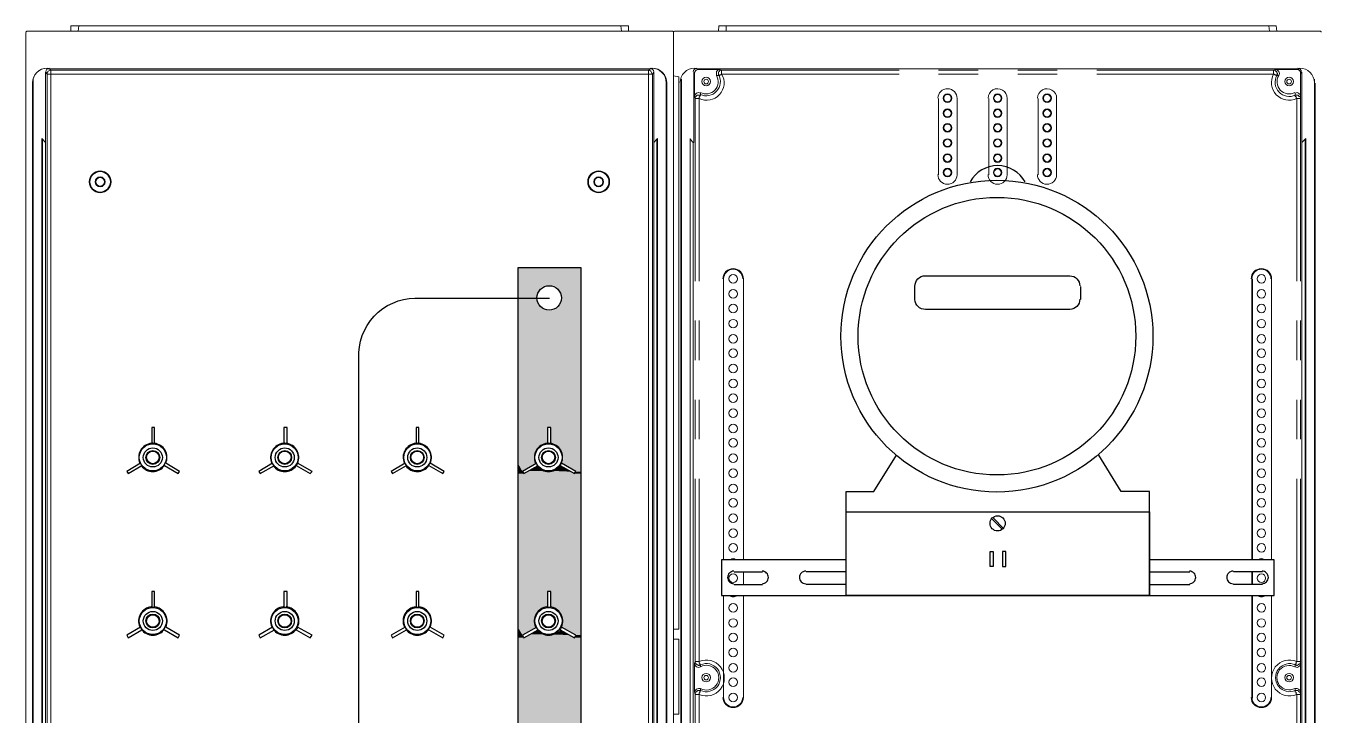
# Model space of a CAD drawing. Header units: millimetres. Extents: x 2788 to 2954, y 1337 to 1391.
# Drawn here: x 2906.919 to 2908.998, y 1353.478 to 1354.584 of the extents above; entities that cross this region are included whole.
import ezdxf

# ---------------------------------------------------------------- set-up
doc = ezdxf.new("R2010")
doc.units = ezdxf.units.MM
doc.layers.add('PDF_0', color=7, linetype='Continuous')

msp = doc.modelspace()

# ---------------------------------------------------------------- linework, layer by layer
at = {"layer": 'PDF_0', "lineweight": 15}
for points in [[(2906.9914, 1354.5754), (2906.9914, 1354.5839), (2907.0041, 1354.5839), (2907.003, 1354.5754)], [(2907.874, 1354.5839), (2907.0041, 1354.5839)], [(2907.8751, 1354.5754), (2907.874, 1354.5839), (2907.8867, 1354.5839), (2907.8867, 1354.5754)], [(2906.9194, 1352.4979), (2906.9194, 1354.5733), (2906.9194, 1352.4979)], [(2906.9511, 1354.3966), (2906.9511, 1354.5098), (2906.9533, 1354.5066), (2906.9533, 1353.0927), (2906.9522, 1353.0916), (2906.9522, 1353.0842), (2906.9533, 1353.0831), (2906.9533, 1353.0704), (2906.9522, 1353.0704), (2906.9522, 1353.0683), (2906.9649, 1353.0683), (2906.9649, 1353.0503), (2906.9638, 1353.0493), (2906.9638, 1353.062), (2906.9649, 1353.062), (2906.9522, 1353.062), (2906.9533, 1353.062), (2906.9533, 1352.9424), (2906.9522, 1352.9424), (2906.9649, 1352.9424), (2906.9638, 1352.9424), (2906.9638, 1352.9551)], [(2906.9522, 1353.0916), (2906.9723, 1353.0916), (2906.9734, 1353.0927), (2906.9596, 1353.0927), (2906.9596, 1354.5066), (2907.9185, 1354.5066), (2907.9185, 1353.0927), (2907.9047, 1353.0927), (2907.9058, 1353.0916)], [(2907.9248, 1354.5151), (2906.9543, 1354.5151)], [(2907.9259, 1353.0704), (2907.9058, 1353.0704), (2907.9058, 1353.0503), (2907.9132, 1353.0503), (2907.9132, 1353.0683), (2907.9259, 1353.0683), (2907.9259, 1353.0704), (2907.9248, 1353.0704), (2907.9248, 1353.0831), (2907.927, 1353.0842), (2907.927, 1353.0916), (2907.9248, 1353.0927), (2907.9248, 1354.5066), (2907.927, 1354.5098), (2907.927, 1354.3966)], [(2907.9915, 1354.5098), (2907.9915, 1354.3966), (2907.9905, 1354.3966)], [(2908.9642, 1354.5151), (2907.9936, 1354.5151)], [(2908.961, 1354.5151), (2907.9968, 1354.5151)], [(2908.9673, 1354.3966), (2908.9673, 1354.5098)], [(2906.931, 1354.4982), (2906.931, 1352.5074)], [(2907.9471, 1354.4982), (2907.9471, 1352.5074)], [(2907.9703, 1354.4918), (2907.9703, 1352.5063)], [(2907.9703, 1354.4918), (2907.9703, 1354.4918)], [(2907.9714, 1354.4982), (2907.9714, 1352.5074)], [(2908.9874, 1354.4982), (2908.9874, 1352.5074), (2908.9885, 1352.5063), (2908.9885, 1354.4918)], [(2908.3842, 1354.3447), (2908.3842, 1354.4675)], [(2908.4646, 1354.3447), (2908.4646, 1354.4675)], [(2908.544, 1354.3447), (2908.544, 1354.4675)], [(2907.9852, 1354.4019), (2907.9852, 1354.4029), (2907.9852, 1352.5582)], [(2908.9726, 1354.4019), (2908.9737, 1354.4029), (2908.9737, 1352.5582)], [(2908.0391, 1354.1775), (2908.0391, 1354.1775)], [(2908.0709, 1354.1775), (2908.0709, 1354.1775)], [(2908.888, 1353.7266), (2908.888, 1354.1775), (2908.8869, 1354.1775), (2908.8869, 1353.7266)], [(2908.9186, 1354.1775), (2908.9186, 1354.1775)], [(2908.8869, 1353.6875), (2908.8869, 1353.7076)], [(2908.888, 1353.6875), (2908.888, 1353.7076)], [(2908.8869, 1353.6695), (2908.8869, 1353.5054), (2908.888, 1353.5054), (2908.888, 1353.6695)], [(2908.9567, 1353.5552), (2908.9599, 1353.5541), (2908.962, 1353.5552), (2908.9642, 1353.5573), (2908.9652, 1353.5605), (2908.9652, 1353.5149), (2908.9642, 1353.5171), (2908.962, 1353.5192), (2908.9599, 1353.5202), (2908.9567, 1353.5202)]]:
    msp.add_lwpolyline(points, dxfattribs=at)
for points in [[(2908.0307, 1354.5754), (2908.0317, 1354.5839), (2908.0434, 1354.5839), (2908.9144, 1354.5839), (2908.9261, 1354.5839), (2908.9271, 1354.5754), (2908.9261, 1354.5839), (2908.9144, 1354.5839), (2908.0434, 1354.5839), (2908.0317, 1354.5839)], [(2906.9194, 1352.4979), (2906.9194, 1354.5733)], [(2907.9587, 1352.4979), (2907.9587, 1354.5733)], [(2907.9608, 1354.5754), (2908.997, 1354.5754)], [(2907.9185, 1354.513), (2907.9217, 1354.5151), (2906.9575, 1354.5151), (2906.9596, 1354.513)], [(2907.9587, 1354.5035), (2907.9672, 1354.5024), (2907.9672, 1353.6155), (2907.9587, 1353.6155), (2907.9672, 1353.6155), (2907.9672, 1354.5024)], [(2907.9322, 1352.5592), (2907.9322, 1354.4019), (2907.9333, 1354.4029), (2907.9333, 1352.5582)], [(2908.0391, 1354.1775), (2908.0391, 1353.7266)], [(2908.0709, 1353.7266), (2908.0709, 1354.1775)], [(2908.9186, 1353.7266), (2908.9186, 1354.1775)], [(2908.0709, 1353.6875), (2908.0709, 1353.7076)], [(2908.0391, 1353.6695), (2908.0391, 1353.5054)], [(2908.0709, 1353.5054), (2908.0709, 1353.6695)], [(2908.9186, 1353.5054), (2908.9186, 1353.6695)], [(2907.9587, 1353.479), (2907.9672, 1353.479), (2907.9672, 1353.5996), (2907.9587, 1353.5996), (2907.9672, 1353.5996), (2907.9672, 1353.479)]]:
    msp.add_lwpolyline(points, close=True, dxfattribs=at)
at = {"layer": 'PDF_0', "lineweight": 0}
for points in [[(2908.0434, 1354.5754), (2908.0434, 1354.5839)], [(2908.9144, 1354.5839), (2908.9155, 1354.5754)]]:
    msp.add_lwpolyline(points, close=True, dxfattribs=at)
at = {"layer": 'PDF_0', "lineweight": 15}
for points in [[(2906.9194, 1354.5738, -0.414215), (2906.9215, 1354.5754), (2907.9576, 1354.5754, -0.414215), (2907.9587, 1354.5733), (2907.9587, 1352.4979, -0.414215), (2907.9571, 1352.4968)], [(2907.9587, 1354.5738, -0.414215), (2907.9608, 1354.5754), (2908.997, 1354.5754, -0.414215), (2908.998, 1354.5738)], [(2906.93, 1354.4924, -0.414213), (2906.9538, 1354.5162, 0.414213), (2906.93, 1354.4918), (2906.93, 1352.5063)], [(2907.9248, 1354.5066), (2907.9185, 1354.5066), (2907.9185, 1354.513, -0.414214), (2907.9238, 1354.5072)], [(2907.9481, 1352.5063), (2907.9481, 1354.4918, 0.414213), (2907.9243, 1354.5162)], [(2908.0021, 1354.4759), (2907.9989, 1354.477), (2907.9957, 1354.4759), (2907.9936, 1354.4738), (2907.9926, 1354.4707), (2907.9926, 1354.5077, -0.414213), (2907.9989, 1354.5141), (2908.0328, 1354.5141), (2908.0296, 1354.513), (2908.0275, 1354.5109), (2908.0275, 1354.5077), (2908.0275, 1354.5045, -0.775486), (2908.0018, 1354.4772)], [(2908.956, 1354.4772, -0.775486), (2908.9303, 1354.5045), (2908.9313, 1354.5077), (2908.9303, 1354.5109), (2908.9282, 1354.513), (2908.925, 1354.5141), (2908.9594, 1354.5141, -0.414213), (2908.9652, 1354.5077), (2908.9652, 1354.4707), (2908.9642, 1354.4738), (2908.962, 1354.4759), (2908.9599, 1354.477), (2908.9567, 1354.4759)], [(2908.3831, 1354.468, -1), (2908.4138, 1354.4675), (2908.4138, 1354.3447, -1), (2908.3831, 1354.3452)], [(2908.4635, 1354.468, -1), (2908.4942, 1354.4675), (2908.4942, 1354.3447, -1), (2908.4635, 1354.3452)], [(2908.5429, 1354.468, -1), (2908.5736, 1354.4675), (2908.5736, 1354.3447, -1), (2908.5429, 1354.3452)], [(2906.9458, 1354.4019), (2906.9448, 1354.4029), (2906.9448, 1352.5582), (2906.9458, 1352.5592), (2906.9458, 1354.4019), (2906.9511, 1354.3966), (2906.9511, 1352.5592), (2906.9511, 1352.5688), (2906.9522, 1352.5645), (2906.9554, 1352.5624, -0.292489), (2906.9851, 1352.5323)], [(2907.9322, 1354.4019), (2907.927, 1354.3966), (2907.927, 1352.5592), (2907.927, 1352.5688), (2907.9259, 1352.5645), (2907.9221, 1352.5625, 0.292489), (2907.892, 1352.5317), (2907.8899, 1352.5285), (2907.8867, 1352.5275), (2907.8952, 1352.5275), (2906.9829, 1352.5275), (2906.9924, 1352.5275), (2906.9882, 1352.5285), (2906.9861, 1352.5317, 0.006355), (2906.9881, 1352.5347, 0.340488), (2906.994, 1352.5307)], [(2907.9905, 1352.5598, 0.41421), (2908.0227, 1352.5275, -0.41421), (2907.9905, 1352.5592), (2907.9905, 1354.3966), (2907.9852, 1354.4019), (2907.9852, 1352.5592, 0.414101), (2908.0233, 1352.5222), (2908.9356, 1352.5222, 0.414101), (2908.9726, 1352.5592), (2908.9726, 1354.4019), (2908.9673, 1354.3966), (2908.9673, 1352.5592, -0.41421), (2908.935, 1352.5275, 0.41421), (2908.9673, 1352.5598)]]:
    msp.add_lwpolyline(points, format="xyb", dxfattribs=at)
for points in [[(2906.9596, 1354.513), (2906.9596, 1354.5066), (2906.9533, 1354.5066, -0.414214)], [(2907.9931, 1354.5162, 0.414213), (2907.9693, 1354.4924, -0.414213)], [(2908.9874, 1354.4924, 0.414213), (2908.9636, 1354.5162, -0.414213)], [(2908.0492, 1353.6698, 0.467696), (2908.0598, 1353.6698, -0.416518)], [(2908.897, 1353.6698, 0.467696), (2908.9075, 1353.6698, -0.416518)], [(2908.0021, 1353.5202), (2907.9989, 1353.5202), (2907.9957, 1353.5192), (2907.9936, 1353.5171), (2907.9926, 1353.5149), (2907.9926, 1353.5605), (2907.9936, 1353.5573), (2907.9957, 1353.5552), (2907.9989, 1353.5541), (2908.0021, 1353.5552, -1.671857)]]:
    msp.add_lwpolyline(points, format="xyb", close=True, dxfattribs=at)
at = {"layer": 'PDF_0', "lineweight": 0}
for points in [[(2907.9926, 1354.5077), (2907.9915, 1354.5098)], [(2907.9968, 1354.5151), (2907.9989, 1354.5141)], [(2908.3207, 1354.5066), (2908.036, 1354.5066), (2908.036, 1354.513), (2908.0349, 1354.513), (2908.0338, 1354.513), (2908.0328, 1354.5119), (2908.0328, 1354.5109), (2908.0317, 1354.5109), (2908.0307, 1354.5098), (2908.0307, 1354.5088), (2908.0307, 1354.5077), (2908.0307, 1354.5066), (2908.0307, 1354.5056), (2908.0307, 1354.5045), (2908.0275, 1354.5045)], [(2908.0328, 1354.5141), (2908.036, 1354.513), (2908.3207, 1354.513)], [(2908.3842, 1354.513), (2908.4477, 1354.513)], [(2908.4477, 1354.5066), (2908.3842, 1354.5066)], [(2908.5112, 1354.513), (2908.5747, 1354.513)], [(2908.5747, 1354.5066), (2908.5112, 1354.5066)], [(2908.6382, 1354.513), (2908.9218, 1354.513), (2908.925, 1354.5141)], [(2908.9599, 1354.5141), (2908.961, 1354.5151)], [(2908.9673, 1354.5098), (2908.9652, 1354.5077)], [(2907.9936, 1354.1743), (2907.9936, 1354.4675), (2907.9926, 1354.4707)], [(2908.0021, 1354.4759), (2908.0021, 1354.4728), (2908.001, 1354.4728), (2908, 1354.4728), (2907.9989, 1354.4728), (2907.9979, 1354.4728), (2907.9968, 1354.4728), (2907.9957, 1354.4717), (2907.9947, 1354.4707), (2907.9936, 1354.4696), (2907.9936, 1354.4685), (2907.9936, 1354.4675), (2908, 1354.4675), (2908, 1354.1743)], [(2908.9589, 1354.1743), (2908.9589, 1354.4675), (2908.9652, 1354.4675), (2908.9652, 1354.4685), (2908.9642, 1354.4696), (2908.9642, 1354.4707), (2908.9631, 1354.4707), (2908.962, 1354.4717), (2908.962, 1354.4728), (2908.961, 1354.4728), (2908.9599, 1354.4728), (2908.9589, 1354.4728), (2908.9578, 1354.4728), (2908.9567, 1354.4728), (2908.9567, 1354.4759)], [(2908.9652, 1354.4707), (2908.9652, 1354.4675), (2908.9652, 1354.1743)], [(2907.9936, 1354.0473), (2907.9936, 1354.1108)], [(2908, 1354.1108), (2908, 1354.0473)], [(2908.9589, 1354.0473), (2908.9589, 1354.1108)], [(2908.9652, 1354.1108), (2908.9652, 1354.0473)], [(2907.9936, 1353.9203), (2907.9936, 1353.9838)], [(2908, 1353.9838), (2908, 1353.9203)], [(2908.9589, 1353.9203), (2908.9589, 1353.9838)], [(2908.9652, 1353.9838), (2908.9652, 1353.9203)], [(2907.9926, 1353.5605), (2907.9936, 1353.5636), (2907.9936, 1353.8568)], [(2908, 1353.8568), (2908, 1353.5636), (2907.9936, 1353.5636), (2907.9936, 1353.5626), (2907.9936, 1353.5615), (2907.9947, 1353.5605), (2907.9947, 1353.5594), (2907.9957, 1353.5594), (2907.9968, 1353.5583), (2907.9979, 1353.5583), (2907.9989, 1353.5573), (2908, 1353.5573), (2908.001, 1353.5583), (2908.0021, 1353.5583), (2908.0021, 1353.5552)], [(2908.9567, 1353.5552), (2908.9567, 1353.5583), (2908.9578, 1353.5583), (2908.9589, 1353.5573), (2908.9599, 1353.5573), (2908.961, 1353.5583), (2908.962, 1353.5583), (2908.962, 1353.5594), (2908.9631, 1353.5594), (2908.9642, 1353.5605), (2908.9642, 1353.5615), (2908.9652, 1353.5626), (2908.9652, 1353.5636), (2908.9589, 1353.5636), (2908.9589, 1353.8568)], [(2908.9652, 1353.8568), (2908.9652, 1353.5636), (2908.9652, 1353.5605)], [(2907.9936, 1353.2186), (2907.9936, 1353.5107), (2907.9926, 1353.5149)], [(2908.0021, 1353.5202), (2908.0021, 1353.5171), (2908.001, 1353.5171), (2908, 1353.5171), (2907.9989, 1353.5171), (2907.9979, 1353.5171), (2907.9968, 1353.516), (2907.9957, 1353.516), (2907.9947, 1353.5149), (2907.9947, 1353.5139), (2907.9936, 1353.5128), (2907.9936, 1353.5118), (2907.9936, 1353.5107), (2908, 1353.5107), (2908, 1353.2186)], [(2908.9652, 1353.5149), (2908.9652, 1353.5107), (2908.9652, 1353.2186)]]:
    msp.add_lwpolyline(points, dxfattribs=at)
for points in [[(2908.0307, 1354.5045), (2908.0317, 1354.5045), (2908.0328, 1354.5045), (2908.0338, 1354.5056), (2908.0349, 1354.5056), (2908.036, 1354.5066, -0.747157), (2908, 1354.4675), (2908, 1354.4685), (2908, 1354.4696), (2908.001, 1354.4707), (2908.001, 1354.4717), (2908.0021, 1354.4728)], [(2908.9303, 1354.5045), (2908.9271, 1354.5045), (2908.9271, 1354.5056), (2908.9282, 1354.5066), (2908.9282, 1354.5077), (2908.9271, 1354.5088), (2908.9271, 1354.5098), (2908.9271, 1354.5109), (2908.9261, 1354.5109), (2908.925, 1354.5119), (2908.9239, 1354.513), (2908.9229, 1354.513), (2908.9218, 1354.513), (2908.9218, 1354.5066), (2908.9229, 1354.5066), (2908.9239, 1354.5056), (2908.925, 1354.5056), (2908.9261, 1354.5045), (2908.9271, 1354.5045, 0.729771), (2908.9567, 1354.4728), (2908.9567, 1354.4717), (2908.9567, 1354.4707), (2908.9578, 1354.4707), (2908.9578, 1354.4696), (2908.9578, 1354.4685), (2908.9589, 1354.4675, -0.732262), (2908.9218, 1354.5066), (2908.6382, 1354.5066)], [(2908.9589, 1353.2186), (2908.9589, 1353.5107, -1.526621), (2908.9589, 1353.5636), (2908.9578, 1353.5626), (2908.9578, 1353.5615), (2908.9578, 1353.5605), (2908.9567, 1353.5594), (2908.9567, 1353.5583, 1.541167), (2908.9567, 1353.5171), (2908.9567, 1353.516), (2908.9567, 1353.5149), (2908.9578, 1353.5139), (2908.9578, 1353.5128), (2908.9578, 1353.5118), (2908.9589, 1353.5107), (2908.9652, 1353.5107), (2908.9652, 1353.5118), (2908.9642, 1353.5128), (2908.9642, 1353.5139), (2908.9631, 1353.5149), (2908.962, 1353.516), (2908.961, 1353.5171), (2908.9599, 1353.5171), (2908.9589, 1353.5171), (2908.9578, 1353.5171), (2908.9567, 1353.5171), (2908.9567, 1353.5202)]]:
    msp.add_lwpolyline(points, format="xyb", dxfattribs=at)
at = {"layer": 'PDF_0', "lineweight": 25}
for points in [[(2907.8105, 1354.1955), (2907.7089, 1354.1955), (2907.7089, 1353.3329), (2907.8105, 1353.3329)], [(2908.236, 1353.8039), (2908.7228, 1353.8039), (2908.7228, 1353.6695), (2908.236, 1353.6695)], [(2908.4667, 1353.7404), (2908.472, 1353.7404), (2908.472, 1353.716), (2908.4667, 1353.716)], [(2908.4921, 1353.7404), (2908.4868, 1353.7404), (2908.4868, 1353.716), (2908.4921, 1353.716)]]:
    msp.add_lwpolyline(points, close=True, dxfattribs=at)
for points in [[(2908.6107, 1354.1452, -0.414213), (2908.5948, 1354.1288), (2908.363, 1354.1288, -0.414213), (2908.3461, 1354.1447), (2908.3461, 1354.1658, -0.414213), (2908.363, 1354.1828), (2908.5948, 1354.1828, -0.414213), (2908.6107, 1354.1664)], [(2907.1047, 1353.8778, 0.507877), (2907.1416, 1353.878), (2907.1639, 1353.8653), (2907.166, 1353.8684), (2907.1438, 1353.8822, 0.507868), (2907.1256, 1353.9138, 0.032609), (2907.1207, 1353.9138, 0.507868), (2907.1023, 1353.882)], [(2907.3557, 1353.8825, -0.056201), (2907.3533, 1353.878), (2907.3755, 1353.8653), (2907.3787, 1353.8684), (2907.3554, 1353.8822, 0.507868), (2907.3372, 1353.9138, 0.032609), (2907.3324, 1353.9138, 0.507868), (2907.314, 1353.882)], [(2907.5292, 1353.8778, 0.507877), (2907.566, 1353.878), (2907.5883, 1353.8653), (2907.5904, 1353.8684), (2907.5682, 1353.8822, 0.507868), (2907.55, 1353.9138, 0.032609), (2907.5451, 1353.9138, 0.507868), (2907.5267, 1353.882)], [(2907.7791, 1353.8825, -0.056201), (2907.7767, 1353.878), (2907.7999, 1353.8653), (2907.8021, 1353.8684), (2907.7788, 1353.8822, 0.507868), (2907.7606, 1353.9138, 0.032609), (2907.7557, 1353.9138, 0.507868), (2907.7373, 1353.882)], [(2907.3173, 1353.8783, -0.056201), (2907.3152, 1353.8822), (2907.293, 1353.8684), (2907.2951, 1353.8653), (2907.3184, 1353.878)], [(2908.0555, 1353.7086, 0.414214), (2908.0455, 1353.6986, 0.414214), (2908.0555, 1353.6885)], [(2908.1011, 1353.6885, 0.414214), (2908.1111, 1353.6986, 0.414214), (2908.1011, 1353.7086)], [(2908.1709, 1353.7086, 0.414214), (2908.1609, 1353.6986, 0.414214), (2908.1709, 1353.6885)], [(2908.7869, 1353.6885, 0.414214), (2908.7969, 1353.6986, 0.414214), (2908.7869, 1353.7086)], [(2908.8567, 1353.7086, 0.414214), (2908.8467, 1353.6986, 0.414214), (2908.8567, 1353.6885)], [(2908.9033, 1353.6885, 0.414214), (2908.9134, 1353.6986, 0.414214), (2908.9033, 1353.7086)], [(2907.3173, 1353.6148, -0.056201), (2907.3152, 1353.6187), (2907.293, 1353.606), (2907.2951, 1353.6017), (2907.3184, 1353.6144)]]:
    msp.add_lwpolyline(points, format="xyb", dxfattribs=at)
at = {"layer": 'PDF_0', "color": 5, "lineweight": 25}
msp.add_lwpolyline([(2907.4839, 1352.7901, -0.348749), (2907.4539, 1352.8185), (2907.4539, 1353.3033), (2907.4539, 1353.3467), (2907.4539, 1354.0505, -0.428636), (2907.5438, 1354.1468), (2907.7597, 1354.1468)], format="xyb", dxfattribs=at)
at = {"layer": 'PDF_0', "lineweight": 25}
for points in [[(2908.6117, 1354.1658), (2908.6117, 1354.1447)], [(2907.1258, 1353.9129), (2907.1258, 1353.9394), (2907.1215, 1353.9394), (2907.1215, 1353.9129)], [(2907.3385, 1353.9129), (2907.3385, 1353.9394), (2907.3332, 1353.9394), (2907.3332, 1353.9129)], [(2907.5502, 1353.9129), (2907.5502, 1353.9394), (2907.5459, 1353.9394), (2907.5459, 1353.9129)], [(2907.7618, 1353.9129), (2907.7618, 1353.9394), (2907.7566, 1353.9394), (2907.7566, 1353.9129)], [(2907.7396, 1353.8822), (2907.7163, 1353.8684), (2907.7185, 1353.8653), (2907.7417, 1353.878)], [(2908.236, 1353.6695), (2908.236, 1353.8367), (2908.2804, 1353.8367), (2908.3164, 1353.8949)], [(2908.7228, 1353.6695), (2908.7228, 1353.8367), (2908.6773, 1353.8367), (2908.6414, 1353.8949)], [(2908.472, 1353.7944), (2908.4889, 1353.7764)], [(2908.4699, 1353.7922), (2908.4868, 1353.7753)], [(2908.236, 1353.7266), (2908.036, 1353.7266), (2908.036, 1353.6695), (2908.9229, 1353.6695), (2908.9229, 1353.7266), (2908.7228, 1353.7266)], [(2908.0561, 1353.7076), (2908.1016, 1353.7076)], [(2908.236, 1353.7076), (2908.1714, 1353.7076)], [(2908.7228, 1353.7076), (2908.7874, 1353.7076)], [(2908.9038, 1353.7076), (2908.8573, 1353.7076)], [(2907.1258, 1353.6494), (2907.1258, 1353.6758), (2907.1215, 1353.6758), (2907.1215, 1353.6494)], [(2907.3385, 1353.6494), (2907.3385, 1353.6758), (2907.3332, 1353.6758), (2907.3332, 1353.6494)], [(2907.5502, 1353.6494), (2907.5502, 1353.6758), (2907.5459, 1353.6758), (2907.5459, 1353.6494)], [(2907.7618, 1353.6494), (2907.7618, 1353.6758), (2907.7566, 1353.6758), (2907.7566, 1353.6494)], [(2908.0561, 1353.6875), (2908.1016, 1353.6875)], [(2908.236, 1353.6875), (2908.1714, 1353.6875)], [(2908.7228, 1353.6875), (2908.7874, 1353.6875)], [(2908.9038, 1353.6875), (2908.8573, 1353.6875)], [(2907.1416, 1353.6144), (2907.1639, 1353.6017), (2907.166, 1353.606), (2907.1438, 1353.6187)], [(2907.566, 1353.6144), (2907.5883, 1353.6017), (2907.5904, 1353.606), (2907.5682, 1353.6187)], [(2907.7396, 1353.6187), (2907.7163, 1353.606), (2907.7185, 1353.6017), (2907.7417, 1353.6144)]]:
    msp.add_lwpolyline(points, dxfattribs=at)
for points in [[(2907.1035, 1353.8822), (2907.0813, 1353.8684), (2907.0834, 1353.8653), (2907.1057, 1353.878, -0.056201)], [(2907.5279, 1353.8822), (2907.5057, 1353.8684), (2907.5078, 1353.8653), (2907.5301, 1353.878, -0.056201)], [(2907.1035, 1353.6187), (2907.0813, 1353.606), (2907.0834, 1353.6017), (2907.1057, 1353.6144, -0.056201)], [(2907.3533, 1353.6144), (2907.3755, 1353.6017), (2907.3787, 1353.606), (2907.3554, 1353.6187, -0.056201)], [(2907.5279, 1353.6187), (2907.5057, 1353.606), (2907.5078, 1353.6017), (2907.5301, 1353.6144, -0.056201)], [(2907.7767, 1353.6144), (2907.7999, 1353.6017), (2907.8021, 1353.606), (2907.7788, 1353.6187, -0.056201)]]:
    msp.add_lwpolyline(points, format="xyb", close=True, dxfattribs=at)
at = {"layer": 'PDF_0', "color": 31, "lineweight": 0, "true_color": 0xfecc66}
for points in [[(2907.7439, 1353.8748), (2907.7407, 1353.878), (2907.7439, 1353.8748)], [(2907.7439, 1353.6113), (2907.7407, 1353.6144), (2907.7439, 1353.6113)]]:
    msp.add_lwpolyline(points, dxfattribs=at)
at = {"layer": 'PDF_0', "lineweight": 0}
msp.add_lwpolyline([(2908, 1353.5107), (2908, 1353.5118), (2908, 1353.5128), (2908.001, 1353.5139), (2908.001, 1353.5149), (2908.001, 1353.516), (2908.0021, 1353.516), (2908.0021, 1353.5171, 1.545983), (2908.0021, 1353.5583), (2908.001, 1353.5594), (2908.001, 1353.5605), (2908, 1353.5615), (2908, 1353.5626), (2908, 1353.5636, -1.52294)], format="xyb", close=True, dxfattribs=at)
at = {"layer": 'PDF_0', "lineweight": 15}
for centre, radius in [((2908.0111, 1354.4945), 0.00688), ((2908.9467, 1354.4945), 0.00688), ((2908.0111, 1354.4945), 0.0037), ((2908.9467, 1354.4945), 0.0037), ((2908.3985, 1354.468), 0.00688), ((2908.3985, 1354.468), 0.00582), ((2908.4789, 1354.468), 0.00688), ((2908.4789, 1354.468), 0.00582), ((2908.5583, 1354.468), 0.00688), ((2908.5583, 1354.468), 0.00582), ((2908.3985, 1354.4437), 0.00688), ((2908.3985, 1354.4437), 0.00582), ((2908.4789, 1354.4437), 0.00688), ((2908.4789, 1354.4437), 0.00582), ((2908.5583, 1354.4437), 0.00688), ((2908.5583, 1354.4437), 0.00582), ((2908.3985, 1354.4204), 0.00688), ((2908.3985, 1354.4204), 0.00582), ((2908.4789, 1354.4204), 0.00688), ((2908.4789, 1354.4204), 0.00582), ((2908.5583, 1354.4204), 0.00688), ((2908.5583, 1354.4204), 0.00582), ((2908.3985, 1354.396), 0.00688), ((2908.3985, 1354.396), 0.00582), ((2908.4789, 1354.396), 0.00688), ((2908.4789, 1354.396), 0.00582), ((2908.5583, 1354.396), 0.00688), ((2908.5583, 1354.396), 0.00582), ((2908.3985, 1354.3717), 0.00688), ((2908.3985, 1354.3717), 0.00582), ((2908.4789, 1354.3717), 0.00688), ((2908.4789, 1354.3717), 0.00582), ((2908.5583, 1354.3717), 0.00688), ((2908.5583, 1354.3717), 0.00582), ((2908.3985, 1354.3484), 0.00688), ((2908.3985, 1354.3484), 0.00582), ((2908.4789, 1354.3484), 0.00688), ((2908.4789, 1354.3484), 0.00582), ((2908.5583, 1354.3484), 0.00688), ((2908.5583, 1354.3484), 0.00582), ((2907.0385, 1354.3336), 0.0175), ((2907.0385, 1354.3336), 0.0164), ((2907.0385, 1354.3336), 0.00794), ((2907.0385, 1354.3336), 0.00688), ((2907.8386, 1354.3336), 0.0175), ((2907.8386, 1354.3336), 0.0164), ((2907.8386, 1354.3336), 0.00794), ((2907.8386, 1354.3336), 0.00688), ((2908.0545, 1354.178), 0.00688), ((2908.0545, 1354.178), 0.00688), ((2908.9022, 1354.178), 0.00688), ((2908.9022, 1354.178), 0.00688), ((2908.0545, 1354.1537), 0.00688), ((2908.0545, 1354.1537), 0.00688), ((2908.9022, 1354.1537), 0.00688), ((2908.9022, 1354.1537), 0.00688), ((2908.0545, 1354.1304), 0.00688), ((2908.0545, 1354.1304), 0.00688), ((2908.9022, 1354.1304), 0.00688), ((2908.9022, 1354.1304), 0.00688), ((2908.0545, 1354.106), 0.00688), ((2908.0545, 1354.106), 0.00688), ((2908.9022, 1354.106), 0.00688), ((2908.9022, 1354.106), 0.00688), ((2908.0545, 1354.0817), 0.00688), ((2908.0545, 1354.0817), 0.00688), ((2908.9022, 1354.0817), 0.00688), ((2908.9022, 1354.0817), 0.00688), ((2908.0545, 1354.0584), 0.00688), ((2908.0545, 1354.0584), 0.00688), ((2908.9022, 1354.0584), 0.00688), ((2908.9022, 1354.0584), 0.00688), ((2908.0545, 1354.0341), 0.00688), ((2908.0545, 1354.0341), 0.00688), ((2908.9022, 1354.0341), 0.00688), ((2908.9022, 1354.0341), 0.00688), ((2908.0545, 1354.0097), 0.00688), ((2908.0545, 1354.0097), 0.00688), ((2908.9022, 1354.0097), 0.00688), ((2908.9022, 1354.0097), 0.00688), ((2908.0545, 1353.9865), 0.00688), ((2908.0545, 1353.9865), 0.00688), ((2908.9022, 1353.9865), 0.00688), ((2908.9022, 1353.9865), 0.00688), ((2908.0545, 1353.9621), 0.00688), ((2908.0545, 1353.9621), 0.00688), ((2908.9022, 1353.9621), 0.00688), ((2908.9022, 1353.9621), 0.00688), ((2908.0545, 1353.9378), 0.00688), ((2908.0545, 1353.9378), 0.00688), ((2908.9022, 1353.9378), 0.00688), ((2908.9022, 1353.9378), 0.00688), ((2908.0545, 1353.9145), 0.00688), ((2908.0545, 1353.9145), 0.00688), ((2908.9022, 1353.9145), 0.00688), ((2908.9022, 1353.9145), 0.00688), ((2908.0545, 1353.8901), 0.00688), ((2908.0545, 1353.8901), 0.00688), ((2908.9022, 1353.8901), 0.00688), ((2908.9022, 1353.8901), 0.00688), ((2908.0545, 1353.8658), 0.00688), ((2908.0545, 1353.8658), 0.00688), ((2908.9022, 1353.8658), 0.00688), ((2908.9022, 1353.8658), 0.00688), ((2908.0545, 1353.8415), 0.00688), ((2908.0545, 1353.8415), 0.00688), ((2908.9022, 1353.8415), 0.00688), ((2908.9022, 1353.8415), 0.00688), ((2908.0545, 1353.8182), 0.00688), ((2908.0545, 1353.8182), 0.00688), ((2908.9022, 1353.8182), 0.00688), ((2908.9022, 1353.8182), 0.00688), ((2908.0545, 1353.7938), 0.00688), ((2908.0545, 1353.7938), 0.00688), ((2908.9022, 1353.7938), 0.00688), ((2908.9022, 1353.7938), 0.00688), ((2908.0545, 1353.7695), 0.00688), ((2908.0545, 1353.7695), 0.00688), ((2908.9022, 1353.7695), 0.00688), ((2908.9022, 1353.7695), 0.00688), ((2908.0545, 1353.7462), 0.00688), ((2908.0545, 1353.7462), 0.00688), ((2908.9022, 1353.7462), 0.00688), ((2908.9022, 1353.7462), 0.00688), ((2908.0545, 1353.6975), 0.00688), ((2908.0545, 1353.6975), 0.00688), ((2908.9022, 1353.6975), 0.00688), ((2908.9022, 1353.6975), 0.00688), ((2908.0545, 1353.6499), 0.00688), ((2908.0545, 1353.6499), 0.00688), ((2908.9022, 1353.6499), 0.00688), ((2908.9022, 1353.6499), 0.00688), ((2908.0545, 1353.6255), 0.00688), ((2908.0545, 1353.6255), 0.00688), ((2908.9022, 1353.6255), 0.00688), ((2908.9022, 1353.6255), 0.00688), ((2908.0545, 1353.6023), 0.00688), ((2908.0545, 1353.6023), 0.00688), ((2908.9022, 1353.6023), 0.00688), ((2908.9022, 1353.6023), 0.00688), ((2908.0545, 1353.5779), 0.00688), ((2908.0545, 1353.5779), 0.00688), ((2908.9022, 1353.5779), 0.00688), ((2908.9022, 1353.5779), 0.00688), ((2908.0111, 1353.5377), 0.00688), ((2908.0545, 1353.5536), 0.00688), ((2908.0545, 1353.5536), 0.00688), ((2908.9022, 1353.5536), 0.00688), ((2908.9022, 1353.5536), 0.00688), ((2908.9467, 1353.5377), 0.00688), ((2908.0111, 1353.5377), 0.0037), ((2908.0545, 1353.5303), 0.00688), ((2908.0545, 1353.5303), 0.00688), ((2908.9022, 1353.5303), 0.00688), ((2908.9022, 1353.5303), 0.00688), ((2908.9467, 1353.5377), 0.0037), ((2908.0545, 1353.506), 0.00688), ((2908.0545, 1353.506), 0.00688), ((2908.9022, 1353.506), 0.00688), ((2908.9022, 1353.506), 0.00688)]:
    msp.add_circle(centre, radius, dxfattribs=at)
at = {"layer": 'PDF_0', "lineweight": 25}
for centre, radius in [((2908.4778, 1354.0859), 0.2503), ((2908.4778, 1354.0859), 0.2228), ((2907.7592, 1354.1473), 0.0196), ((2907.1231, 1353.8912), 0.0217), ((2907.1231, 1353.8912), 0.0153), ((2907.1231, 1353.8912), 0.0111), ((2907.1231, 1353.8912), 0.0101), ((2907.3348, 1353.8912), 0.0217), ((2907.3348, 1353.8912), 0.0153), ((2907.3348, 1353.8912), 0.0111), ((2907.3348, 1353.8912), 0.0101), ((2907.5475, 1353.8912), 0.0217), ((2907.5475, 1353.8912), 0.0153), ((2907.5475, 1353.8912), 0.0111), ((2907.5475, 1353.8912), 0.0101), ((2907.7581, 1353.8912), 0.0217), ((2907.7581, 1353.8912), 0.0153), ((2907.7581, 1353.8912), 0.0111), ((2907.7581, 1353.8912), 0.0101), ((2908.4789, 1353.7854), 0.0122), ((2907.1231, 1353.6287), 0.0217), ((2907.3348, 1353.6287), 0.0217), ((2907.5475, 1353.6287), 0.0217), ((2907.7581, 1353.6287), 0.0217), ((2907.1231, 1353.6287), 0.0153), ((2907.1231, 1353.6287), 0.0111), ((2907.1231, 1353.6287), 0.0101), ((2907.3348, 1353.6287), 0.0153), ((2907.3348, 1353.6287), 0.0111), ((2907.3348, 1353.6287), 0.0101), ((2907.5475, 1353.6287), 0.0153), ((2907.5475, 1353.6287), 0.0111), ((2907.5475, 1353.6287), 0.0101), ((2907.7581, 1353.6287), 0.0153), ((2907.7581, 1353.6287), 0.0111), ((2907.7581, 1353.6287), 0.0101)]:
    msp.add_circle(centre, radius, dxfattribs=at)
at = {"layer": 'PDF_0', "lineweight": 15}
for centre, radius, start, end in [((2906.957, 1354.5103), 0.00582, 90.0001, 179.9999), ((2907.9211, 1354.5103), 0.00582, 0.0001, 89.9999), ((2907.9232, 1354.4924), 0.0238, 0, 90), ((2907.9963, 1354.5103), 0.00582, 90.0001, 179.9999), ((2908.0111, 1354.4945), 0.0228, 246.0937, 27.9929), ((2908.9605, 1354.5103), 0.00582, 0.0001, 89.9999), ((2908.0545, 1354.178), 0.0164, 0, 180), ((2908.0545, 1354.178), 0.0153, 360, 180), ((2908.9022, 1354.178), 0.0164, 0, 180), ((2908.9022, 1354.178), 0.0153, 360, 180), ((2908.0545, 1353.7219), 0.00688, 49.1968, 130.8032), ((2908.0545, 1353.7219), 0.00688, 56.2665, 123.7335), ((2908.9022, 1353.7219), 0.00688, 49.1968, 130.8032), ((2908.9022, 1353.7219), 0.00688, 56.2665, 123.7335), ((2908.9467, 1353.5377), 0.0196, 61.7704, 298.2296), ((2908.0545, 1353.506), 0.0164, 180, 360), ((2908.0545, 1353.506), 0.0153, 180, 0), ((2908.9022, 1353.506), 0.0164, 180, 360), ((2908.9022, 1353.506), 0.0153, 180, 0)]:
    msp.add_arc(centre, radius, start, end, dxfattribs=at)
at = {"layer": 'PDF_0', "lineweight": 25}
for centre, radius, start, end in [((2908.4789, 1354.3093), 0.0503, 28.5973, 151.2049), ((2907.1231, 1353.8912), 0.0217, 323.5685, 336.4353), ((2907.3348, 1353.8912), 0.0228, 216.1501, 323.8499), ((2907.5475, 1353.8912), 0.0217, 323.5685, 336.4353), ((2907.7581, 1353.8912), 0.0217, 203.5647, 216.4315), ((2907.7581, 1353.8912), 0.0228, 216.1501, 323.8499), ((2907.1231, 1353.6287), 0.0228, 96.1526, 203.8509), ((2907.1231, 1353.613), 0.0374, 86.2646, 93.7354), ((2907.1231, 1353.6287), 0.0228, 336.1491, 83.8474), ((2907.3348, 1353.6287), 0.0228, 96.1526, 203.8509), ((2907.3348, 1353.613), 0.0374, 86.2646, 93.7354), ((2907.3348, 1353.6287), 0.0228, 336.1491, 83.8474), ((2907.5475, 1353.6287), 0.0228, 96.1526, 203.8509), ((2907.5475, 1353.613), 0.0374, 86.2646, 93.7354), ((2907.5475, 1353.6287), 0.0228, 336.1491, 83.8474), ((2907.7581, 1353.6287), 0.0228, 96.1526, 203.8509), ((2907.7581, 1353.613), 0.0374, 86.2646, 93.7354), ((2907.7581, 1353.6287), 0.0228, 336.1491, 83.8474), ((2907.1231, 1353.6287), 0.0228, 216.1501, 323.8499), ((2907.1231, 1353.6277), 0.0217, 323.5685, 336.4353), ((2907.3348, 1353.6287), 0.0228, 216.1501, 323.8499), ((2907.5475, 1353.6287), 0.0228, 216.1501, 323.8499), ((2907.5475, 1353.6277), 0.0217, 323.5685, 336.4353), ((2907.7581, 1353.6277), 0.0217, 203.5647, 216.4315), ((2907.7581, 1353.6287), 0.0228, 216.1501, 323.8499)]:
    msp.add_arc(centre, radius, start, end, dxfattribs=at)
at = {"layer": 'PDF_0', "color": 31, "true_color": 0xfecc66, "transparency": 33554559}
for points in [[(2907.8105, 1354.1955), (2907.7089, 1354.1955), (2907.8105, 1354.1669)], [(2907.7089, 1354.1955), (2907.8105, 1354.1669), (2907.7089, 1354.1669)], [(2907.7576, 1354.1669), (2907.7089, 1354.1669), (2907.7544, 1354.1658)], [(2907.7089, 1354.1669), (2907.7544, 1354.1658), (2907.7089, 1354.1658)], [(2907.7544, 1354.1658), (2907.7089, 1354.1658), (2907.7513, 1354.1648)], [(2907.7089, 1354.1658), (2907.7513, 1354.1648), (2907.7089, 1354.1648)], [(2907.7513, 1354.1648), (2907.7089, 1354.1648), (2907.7481, 1354.1627)], [(2907.7089, 1354.1648), (2907.7481, 1354.1627), (2907.7089, 1354.1627)], [(2907.7481, 1354.1627), (2907.7089, 1354.1627), (2907.7449, 1354.1606)], [(2907.7089, 1354.1627), (2907.7449, 1354.1606), (2907.7089, 1354.1606)], [(2907.7449, 1354.1606), (2907.7089, 1354.1606), (2907.7428, 1354.1574)], [(2907.7089, 1354.1606), (2907.7428, 1354.1574), (2907.7089, 1354.1574)], [(2907.7428, 1354.1574), (2907.7089, 1354.1574), (2907.7407, 1354.1542)], [(2907.7089, 1354.1574), (2907.7407, 1354.1542), (2907.7089, 1354.1542)], [(2907.7407, 1354.1542), (2907.7089, 1354.1542), (2907.7396, 1354.151)], [(2907.7089, 1354.1542), (2907.7396, 1354.151), (2907.7089, 1354.151)], [(2907.7396, 1354.151), (2907.7089, 1354.151), (2907.7396, 1354.1468)], [(2907.7089, 1354.151), (2907.7396, 1354.1468), (2907.7089, 1354.1468)], [(2907.7396, 1354.1468), (2907.7089, 1354.1468), (2907.7396, 1354.1436)], [(2907.7089, 1354.1468), (2907.7396, 1354.1436), (2907.7089, 1354.1436)], [(2907.8105, 1354.1669), (2907.7618, 1354.1669), (2907.8105, 1354.1658)], [(2907.7618, 1354.1669), (2907.8105, 1354.1658), (2907.765, 1354.1658)], [(2907.8105, 1354.1658), (2907.765, 1354.1658), (2907.8105, 1354.1648)], [(2907.765, 1354.1658), (2907.8105, 1354.1648), (2907.7682, 1354.1648)], [(2907.8105, 1354.1648), (2907.7682, 1354.1648), (2907.8105, 1354.1627)], [(2907.7682, 1354.1648), (2907.8105, 1354.1627), (2907.7714, 1354.1627)], [(2907.8105, 1354.1627), (2907.7714, 1354.1627), (2907.8105, 1354.1606)], [(2907.7714, 1354.1627), (2907.8105, 1354.1606), (2907.7745, 1354.1606)], [(2907.8105, 1354.1606), (2907.7745, 1354.1606), (2907.8105, 1354.1574)], [(2907.7745, 1354.1606), (2907.8105, 1354.1574), (2907.7767, 1354.1574)], [(2907.8105, 1354.1574), (2907.7767, 1354.1574), (2907.8105, 1354.1542)], [(2907.7767, 1354.1574), (2907.8105, 1354.1542), (2907.7788, 1354.1542)], [(2907.8105, 1354.1542), (2907.7788, 1354.1542), (2907.8105, 1354.151)], [(2907.7788, 1354.1542), (2907.8105, 1354.151), (2907.7798, 1354.151)], [(2907.8105, 1354.151), (2907.7798, 1354.151), (2907.8105, 1354.1468)], [(2907.7798, 1354.151), (2907.8105, 1354.1468), (2907.7798, 1354.1468)], [(2907.8105, 1354.1468), (2907.7798, 1354.1468), (2907.8105, 1354.1436)], [(2907.7798, 1354.1468), (2907.8105, 1354.1436), (2907.7798, 1354.1436)], [(2907.7396, 1354.1436), (2907.7089, 1354.1436), (2907.7407, 1354.1394)], [(2907.7089, 1354.1436), (2907.7407, 1354.1394), (2907.7089, 1354.1394)], [(2907.7407, 1354.1394), (2907.7089, 1354.1394), (2907.7428, 1354.1362)], [(2907.7089, 1354.1394), (2907.7428, 1354.1362), (2907.7089, 1354.1362)], [(2907.7428, 1354.1362), (2907.7089, 1354.1362), (2907.7449, 1354.133)], [(2907.7089, 1354.1362), (2907.7449, 1354.133), (2907.7089, 1354.133)], [(2907.7449, 1354.133), (2907.7089, 1354.133), (2907.7481, 1354.1309)], [(2907.7089, 1354.133), (2907.7481, 1354.1309), (2907.7089, 1354.1309)], [(2907.7481, 1354.1309), (2907.7089, 1354.1309), (2907.7513, 1354.1288)], [(2907.7089, 1354.1309), (2907.7513, 1354.1288), (2907.7089, 1354.1288)], [(2907.7513, 1354.1288), (2907.7089, 1354.1288), (2907.7544, 1354.1277)], [(2907.7089, 1354.1288), (2907.7544, 1354.1277), (2907.7089, 1354.1277)], [(2907.7544, 1354.1277), (2907.7089, 1354.1277), (2907.7576, 1354.1267)], [(2907.7089, 1354.1277), (2907.7576, 1354.1267), (2907.7089, 1354.1267)], [(2907.8105, 1354.1267), (2907.7089, 1354.1267), (2907.8105, 1353.9394)], [(2907.7089, 1354.1267), (2907.8105, 1353.9394), (2907.7089, 1353.9394)], [(2907.765, 1354.1277), (2907.8105, 1354.1267), (2907.7618, 1354.1267)], [(2907.7682, 1354.1288), (2907.8105, 1354.1277), (2907.765, 1354.1277)], [(2907.8105, 1354.1277), (2907.765, 1354.1277), (2907.8105, 1354.1267)], [(2907.7714, 1354.1309), (2907.8105, 1354.1288), (2907.7682, 1354.1288)], [(2907.8105, 1354.1288), (2907.7682, 1354.1288), (2907.8105, 1354.1277)], [(2907.7745, 1354.133), (2907.8105, 1354.1309), (2907.7714, 1354.1309)], [(2907.8105, 1354.1309), (2907.7714, 1354.1309), (2907.8105, 1354.1288)], [(2907.7767, 1354.1362), (2907.8105, 1354.133), (2907.7745, 1354.133)], [(2907.8105, 1354.133), (2907.7745, 1354.133), (2907.8105, 1354.1309)], [(2907.7788, 1354.1394), (2907.8105, 1354.1362), (2907.7767, 1354.1362)], [(2907.8105, 1354.1362), (2907.7767, 1354.1362), (2907.8105, 1354.133)], [(2907.7798, 1354.1436), (2907.8105, 1354.1394), (2907.7788, 1354.1394)], [(2907.8105, 1354.1394), (2907.7788, 1354.1394), (2907.8105, 1354.1362)], [(2907.8105, 1354.1436), (2907.7798, 1354.1436), (2907.8105, 1354.1394)], [(2907.7566, 1353.9394), (2907.7089, 1353.9394), (2907.7566, 1353.9129)], [(2907.7089, 1353.9394), (2907.7566, 1353.9129), (2907.7089, 1353.9129)], [(2907.8105, 1353.9394), (2907.7618, 1353.9394), (2907.8105, 1353.9129)], [(2907.7618, 1353.9394), (2907.8105, 1353.9129), (2907.7618, 1353.9129)], [(2907.7566, 1353.9129), (2907.7089, 1353.9129), (2907.7523, 1353.9118)], [(2907.7089, 1353.9129), (2907.7523, 1353.9118), (2907.7089, 1353.9118)], [(2907.7523, 1353.9118), (2907.7089, 1353.9118), (2907.7491, 1353.9108)], [(2907.7089, 1353.9118), (2907.7491, 1353.9108), (2907.7089, 1353.9108)], [(2907.7491, 1353.9108), (2907.7089, 1353.9108), (2907.7449, 1353.9087)], [(2907.7089, 1353.9108), (2907.7449, 1353.9087), (2907.7089, 1353.9087)], [(2907.7449, 1353.9087), (2907.7089, 1353.9087), (2907.7417, 1353.9055)], [(2907.7089, 1353.9087), (2907.7417, 1353.9055), (2907.7089, 1353.9055)], [(2907.7417, 1353.9055), (2907.7089, 1353.9055), (2907.7396, 1353.9023)], [(2907.7089, 1353.9055), (2907.7396, 1353.9023), (2907.7089, 1353.9023)], [(2907.7396, 1353.9023), (2907.7089, 1353.9023), (2907.7375, 1353.8981)], [(2907.7089, 1353.9023), (2907.7375, 1353.8981), (2907.7089, 1353.8981)], [(2907.7375, 1353.8981), (2907.7089, 1353.8981), (2907.7375, 1353.8938)], [(2907.7089, 1353.8981), (2907.7375, 1353.8938), (2907.7089, 1353.8938)], [(2907.8105, 1353.9129), (2907.7618, 1353.9129), (2907.8105, 1353.9118)], [(2907.7618, 1353.9129), (2907.8105, 1353.9118), (2907.7661, 1353.9118)], [(2907.8105, 1353.9118), (2907.7661, 1353.9118), (2907.8105, 1353.9108)], [(2907.7661, 1353.9118), (2907.8105, 1353.9108), (2907.7693, 1353.9108)], [(2907.8105, 1353.9108), (2907.7693, 1353.9108), (2907.8105, 1353.9087)], [(2907.7693, 1353.9108), (2907.8105, 1353.9087), (2907.7735, 1353.9087)], [(2907.8105, 1353.9087), (2907.7735, 1353.9087), (2907.8105, 1353.9055)], [(2907.7735, 1353.9087), (2907.8105, 1353.9055), (2907.7767, 1353.9055)], [(2907.8105, 1353.9055), (2907.7767, 1353.9055), (2907.8105, 1353.9023)], [(2907.7767, 1353.9055), (2907.8105, 1353.9023), (2907.7788, 1353.9023)], [(2907.8105, 1353.9023), (2907.7788, 1353.9023), (2907.8105, 1353.8981)], [(2907.7788, 1353.9023), (2907.8105, 1353.8981), (2907.7798, 1353.8981)], [(2907.8105, 1353.8981), (2907.7798, 1353.8981), (2907.8105, 1353.8938)], [(2907.7798, 1353.8981), (2907.8105, 1353.8938), (2907.7809, 1353.8938)], [(2907.7375, 1353.8938), (2907.7089, 1353.8938), (2907.7364, 1353.8896)], [(2907.7089, 1353.8938), (2907.7364, 1353.8896), (2907.7089, 1353.8896)], [(2907.7364, 1353.8896), (2907.7089, 1353.8896), (2907.7375, 1353.8854)], [(2907.7089, 1353.8896), (2907.7375, 1353.8854), (2907.7089, 1353.8854)], [(2907.7375, 1353.8854), (2907.7089, 1353.8854), (2907.7386, 1353.8822)], [(2907.7089, 1353.8854), (2907.7386, 1353.8822), (2907.7089, 1353.8822)], [(2907.7386, 1353.8822), (2907.7089, 1353.8822), (2907.7163, 1353.8684)], [(2907.7089, 1353.8822), (2907.7163, 1353.8684), (2907.7089, 1353.8684)], [(2907.7407, 1353.878), (2907.7439, 1353.8748), (2907.7354, 1353.8748)], [(2907.7777, 1353.878), (2907.783, 1353.8748), (2907.7745, 1353.8748)], [(2907.7809, 1353.8854), (2907.8105, 1353.8822), (2907.7798, 1353.8822)], [(2907.8105, 1353.8822), (2907.7798, 1353.8822), (2907.8105, 1353.8684)], [(2907.7798, 1353.8822), (2907.8105, 1353.8684), (2907.8021, 1353.8684)], [(2907.8105, 1353.8938), (2907.7809, 1353.8938), (2907.8105, 1353.8896)], [(2907.7809, 1353.8938), (2907.8105, 1353.8896), (2907.782, 1353.8896)], [(2907.782, 1353.8896), (2907.8105, 1353.8854), (2907.7809, 1353.8854)], [(2907.8105, 1353.8854), (2907.7809, 1353.8854), (2907.8105, 1353.8822)], [(2907.8105, 1353.8896), (2907.782, 1353.8896), (2907.8105, 1353.8854)], [(2907.7089, 1353.8684), (2907.7163, 1353.8684), (2907.7163, 1353.8684)], [(2907.7163, 1353.8684), (2907.7163, 1353.8684), (2907.7089, 1353.8684)], [(2907.7163, 1353.8684), (2907.7089, 1353.8684), (2907.7185, 1353.8653)], [(2907.7089, 1353.8684), (2907.7185, 1353.8653), (2907.7089, 1353.8653)], [(2907.8105, 1353.8653), (2907.7089, 1353.8653), (2907.8105, 1353.6758)], [(2907.7089, 1353.8653), (2907.8105, 1353.6758), (2907.7089, 1353.6758)], [(2907.7248, 1353.8684), (2907.7999, 1353.8653), (2907.7185, 1353.8653)], [(2907.7259, 1353.8684), (2907.7587, 1353.8684), (2907.7248, 1353.8684)], [(2907.7936, 1353.8684), (2907.7248, 1353.8684), (2907.7999, 1353.8653)], [(2907.728, 1353.8695), (2907.7555, 1353.8684), (2907.7259, 1353.8684)], [(2907.7555, 1353.8684), (2907.7259, 1353.8684), (2907.7587, 1353.8684)], [(2907.7312, 1353.8716), (2907.7513, 1353.8695), (2907.728, 1353.8695)], [(2907.7513, 1353.8695), (2907.728, 1353.8695), (2907.7555, 1353.8684)], [(2907.7354, 1353.8748), (2907.747, 1353.8716), (2907.7312, 1353.8716)], [(2907.747, 1353.8716), (2907.7312, 1353.8716), (2907.7513, 1353.8695)], [(2907.7439, 1353.8748), (2907.7354, 1353.8748), (2907.747, 1353.8716)], [(2907.7629, 1353.8684), (2907.7936, 1353.8684), (2907.7587, 1353.8684)], [(2907.7671, 1353.8695), (2907.7925, 1353.8684), (2907.7629, 1353.8684)], [(2907.7925, 1353.8684), (2907.7629, 1353.8684), (2907.7936, 1353.8684)], [(2907.7714, 1353.8716), (2907.7904, 1353.8695), (2907.7671, 1353.8695)], [(2907.7904, 1353.8695), (2907.7671, 1353.8695), (2907.7925, 1353.8684)], [(2907.7745, 1353.8748), (2907.7872, 1353.8716), (2907.7714, 1353.8716)], [(2907.7872, 1353.8716), (2907.7714, 1353.8716), (2907.7904, 1353.8695)], [(2907.783, 1353.8748), (2907.7745, 1353.8748), (2907.7872, 1353.8716)], [(2907.8021, 1353.8684), (2907.8105, 1353.8653), (2907.7999, 1353.8653)], [(2907.8021, 1353.8684), (2907.8105, 1353.8684), (2907.8105, 1353.8684)], [(2907.8105, 1353.8684), (2907.8105, 1353.8684), (2907.8021, 1353.8684)], [(2907.8105, 1353.8684), (2907.8021, 1353.8684), (2907.8105, 1353.8653)], [(2907.7566, 1353.6758), (2907.7089, 1353.6758), (2907.7566, 1353.6504)], [(2907.7089, 1353.6758), (2907.7566, 1353.6504), (2907.7089, 1353.6504)], [(2907.8105, 1353.6758), (2907.7618, 1353.6758), (2907.8105, 1353.6504)], [(2907.7618, 1353.6758), (2907.8105, 1353.6504), (2907.7618, 1353.6504)], [(2907.7566, 1353.6504), (2907.7089, 1353.6504), (2907.7523, 1353.6494)], [(2907.7089, 1353.6504), (2907.7523, 1353.6494), (2907.7089, 1353.6494)], [(2907.7523, 1353.6494), (2907.7089, 1353.6494), (2907.7491, 1353.6472)], [(2907.7089, 1353.6494), (2907.7491, 1353.6472), (2907.7089, 1353.6472)], [(2907.8105, 1353.6504), (2907.7618, 1353.6504), (2907.8105, 1353.6494)], [(2907.7618, 1353.6504), (2907.8105, 1353.6494), (2907.7661, 1353.6494)], [(2907.8105, 1353.6494), (2907.7661, 1353.6494), (2907.8105, 1353.6472)], [(2907.7661, 1353.6494), (2907.8105, 1353.6472), (2907.7693, 1353.6472)], [(2907.7491, 1353.6472), (2907.7089, 1353.6472), (2907.7449, 1353.6451)], [(2907.7089, 1353.6472), (2907.7449, 1353.6451), (2907.7089, 1353.6451)], [(2907.7449, 1353.6451), (2907.7089, 1353.6451), (2907.7417, 1353.642)], [(2907.7089, 1353.6451), (2907.7417, 1353.642), (2907.7089, 1353.642)], [(2907.7417, 1353.642), (2907.7089, 1353.642), (2907.7396, 1353.6388)], [(2907.7089, 1353.642), (2907.7396, 1353.6388), (2907.7089, 1353.6388)], [(2907.7396, 1353.6388), (2907.7089, 1353.6388), (2907.7375, 1353.6356)], [(2907.7089, 1353.6388), (2907.7375, 1353.6356), (2907.7089, 1353.6356)], [(2907.7375, 1353.6356), (2907.7089, 1353.6356), (2907.7375, 1353.6314)], [(2907.7089, 1353.6356), (2907.7375, 1353.6314), (2907.7089, 1353.6314)], [(2907.7375, 1353.6314), (2907.7089, 1353.6314), (2907.7364, 1353.6271)], [(2907.7089, 1353.6314), (2907.7364, 1353.6271), (2907.7089, 1353.6271)], [(2907.7364, 1353.6271), (2907.7089, 1353.6271), (2907.7375, 1353.6229)], [(2907.7089, 1353.6271), (2907.7375, 1353.6229), (2907.7089, 1353.6229)], [(2907.8105, 1353.6472), (2907.7693, 1353.6472), (2907.8105, 1353.6451)], [(2907.7693, 1353.6472), (2907.8105, 1353.6451), (2907.7735, 1353.6451)], [(2907.8105, 1353.6451), (2907.7735, 1353.6451), (2907.8105, 1353.642)], [(2907.7735, 1353.6451), (2907.8105, 1353.642), (2907.7767, 1353.642)], [(2907.8105, 1353.642), (2907.7767, 1353.642), (2907.8105, 1353.6388)], [(2907.7767, 1353.642), (2907.8105, 1353.6388), (2907.7788, 1353.6388)], [(2907.8105, 1353.6388), (2907.7788, 1353.6388), (2907.8105, 1353.6356)], [(2907.7788, 1353.6388), (2907.8105, 1353.6356), (2907.7798, 1353.6356)], [(2907.8105, 1353.6356), (2907.7798, 1353.6356), (2907.8105, 1353.6314)], [(2907.7798, 1353.6356), (2907.8105, 1353.6314), (2907.7809, 1353.6314)], [(2907.8105, 1353.6314), (2907.7809, 1353.6314), (2907.8105, 1353.6271)], [(2907.7809, 1353.6314), (2907.8105, 1353.6271), (2907.782, 1353.6271)], [(2907.782, 1353.6271), (2907.8105, 1353.6229), (2907.7809, 1353.6229)], [(2907.8105, 1353.6271), (2907.782, 1353.6271), (2907.8105, 1353.6229)], [(2907.7375, 1353.6229), (2907.7089, 1353.6229), (2907.7386, 1353.6187)], [(2907.7089, 1353.6229), (2907.7386, 1353.6187), (2907.7089, 1353.6187)], [(2907.7386, 1353.6187), (2907.7089, 1353.6187), (2907.7163, 1353.606)], [(2907.7089, 1353.6187), (2907.7163, 1353.606), (2907.7089, 1353.606)], [(2907.7163, 1353.606), (2907.7089, 1353.606), (2907.7163, 1353.6049)], [(2907.7089, 1353.606), (2907.7163, 1353.6049), (2907.7089, 1353.6049)], [(2907.7259, 1353.606), (2907.7587, 1353.6049), (2907.7248, 1353.6049)], [(2907.728, 1353.607), (2907.7555, 1353.606), (2907.7259, 1353.606)], [(2907.7555, 1353.606), (2907.7259, 1353.606), (2907.7587, 1353.6049)], [(2907.7312, 1353.6091), (2907.7513, 1353.607), (2907.728, 1353.607)], [(2907.7513, 1353.607), (2907.728, 1353.607), (2907.7555, 1353.606)], [(2907.7354, 1353.6113), (2907.747, 1353.6091), (2907.7312, 1353.6091)], [(2907.747, 1353.6091), (2907.7312, 1353.6091), (2907.7513, 1353.607)], [(2907.7407, 1353.6144), (2907.7439, 1353.6113), (2907.7354, 1353.6113)], [(2907.7439, 1353.6113), (2907.7354, 1353.6113), (2907.747, 1353.6091)], [(2907.7629, 1353.606), (2907.7936, 1353.6049), (2907.7587, 1353.6049)], [(2907.7671, 1353.607), (2907.7925, 1353.606), (2907.7629, 1353.606)], [(2907.7925, 1353.606), (2907.7629, 1353.606), (2907.7936, 1353.6049)], [(2907.7714, 1353.6091), (2907.7904, 1353.607), (2907.7671, 1353.607)], [(2907.7904, 1353.607), (2907.7671, 1353.607), (2907.7925, 1353.606)], [(2907.7745, 1353.6113), (2907.7872, 1353.6091), (2907.7714, 1353.6091)], [(2907.7872, 1353.6091), (2907.7714, 1353.6091), (2907.7904, 1353.607)], [(2907.7777, 1353.6144), (2907.783, 1353.6113), (2907.7745, 1353.6113)], [(2907.783, 1353.6113), (2907.7745, 1353.6113), (2907.7872, 1353.6091)], [(2907.7809, 1353.6229), (2907.8105, 1353.6187), (2907.7798, 1353.6187)], [(2907.8105, 1353.6187), (2907.7798, 1353.6187), (2907.8105, 1353.606)], [(2907.7798, 1353.6187), (2907.8105, 1353.606), (2907.8021, 1353.606)], [(2907.8105, 1353.6229), (2907.7809, 1353.6229), (2907.8105, 1353.6187)], [(2907.8105, 1353.606), (2907.8021, 1353.606), (2907.8105, 1353.6049)], [(2907.8021, 1353.606), (2907.8105, 1353.6049), (2907.8021, 1353.6049)], [(2907.7163, 1353.6049), (2907.7089, 1353.6049), (2907.7185, 1353.6017)], [(2907.7089, 1353.6049), (2907.7185, 1353.6017), (2907.7089, 1353.6017)], [(2907.8105, 1353.6017), (2907.7089, 1353.6017), (2907.8105, 1353.4017)], [(2907.7089, 1353.6017), (2907.8105, 1353.4017), (2907.7089, 1353.4017)], [(2907.7248, 1353.6049), (2907.7999, 1353.6017), (2907.7185, 1353.6017)], [(2907.7936, 1353.6049), (2907.7248, 1353.6049), (2907.7999, 1353.6017)], [(2907.8021, 1353.6049), (2907.8105, 1353.6017), (2907.7999, 1353.6017)], [(2907.8105, 1353.6049), (2907.8021, 1353.6049), (2907.8105, 1353.6017)]]:
    msp.add_solid(points, dxfattribs=at)

doc.saveas('drawing.dxf')
